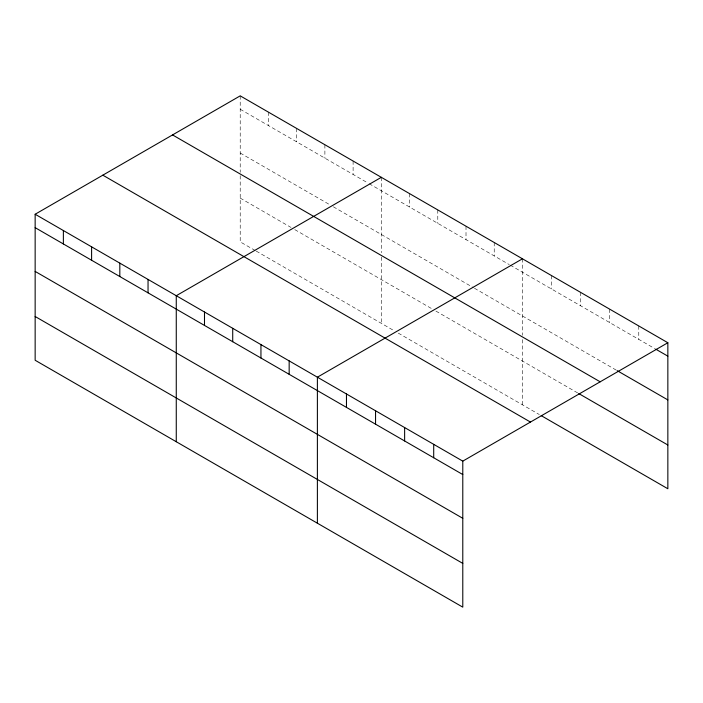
<?xml version="1.0" encoding="UTF-8"?>
<svg xmlns="http://www.w3.org/2000/svg" width="703" height="703" viewBox="0 0 703 703"><rect width="100%" height="100%" fill="white"/><g stroke="black" fill="none" stroke-linecap="round" stroke-linejoin="round"><path stroke-width="0.53" stroke-dasharray="3.52 2.64" d="M240.215 109.264L368.161 183.132M369.101 183.676L509.28 264.609M510.22 265.145L654.721 348.574M240.215 153.017L329.593 204.617M333.354 206.796L473.532 287.72M474.472 288.265L616.259 370.13M240.215 198.105L291.016 227.438M294.785 229.609L432.134 308.907M435.904 311.086L577.796 393.003M255.268 250.558L240.215 241.867L240.215 173.413M256.208 251.094L394.506 330.946M398.267 333.117L539.342 414.559M638.772 325.955L638.772 339.364M609.694 309.162L609.694 322.572M580.616 292.378L580.616 305.787M551.53 275.585L551.53 288.995M522.452 258.801L522.452 335.287M522.452 339.584L522.452 404.814M494.227 242.509L494.227 255.918M466.01 226.208L466.01 239.618M437.784 209.916L437.784 223.326M409.559 193.624L409.559 207.034M381.334 177.323L381.334 252.746M381.334 257.034L381.334 323.336M353.108 161.031L353.108 174.441M324.891 144.739L324.891 158.149M296.666 128.438L296.666 141.848M268.441 112.146L268.441 125.556M240.215 95.854L240.215 172.34"/><path stroke-width="1.05" d="M35.15 214.248L462.785 461.133L462.785 607.146L35.15 360.261L35.15 214.248L240.215 95.854L667.85 342.739L667.85 488.752L541.213 415.64M381.334 177.323L176.268 295.717L176.268 441.73M522.452 258.801L317.387 377.195L317.387 523.208M462.785 461.133L667.85 342.739M655.653 349.11L667.85 356.149M617.199 370.666L667.85 399.91M172.543 134.923L600.177 381.817M578.736 393.548L667.85 444.999M102.823 175.17L530.457 422.064M35.15 227.658L462.785 474.543M35.15 271.411L462.785 518.304M35.15 316.499L462.785 563.393M433.707 444.349L433.707 457.758M404.629 427.556L404.629 440.966M375.551 410.772L375.551 424.181M346.465 393.979L346.465 407.389M289.161 360.894L289.161 374.304M260.945 344.602L260.945 358.012M232.719 328.31L232.719 341.72M204.494 312.009L204.494 325.427M148.043 279.425L148.043 292.835M119.818 263.133L119.818 276.543M91.601 246.832L91.601 260.242M63.375 230.54L63.375 243.95"/></g></svg>
